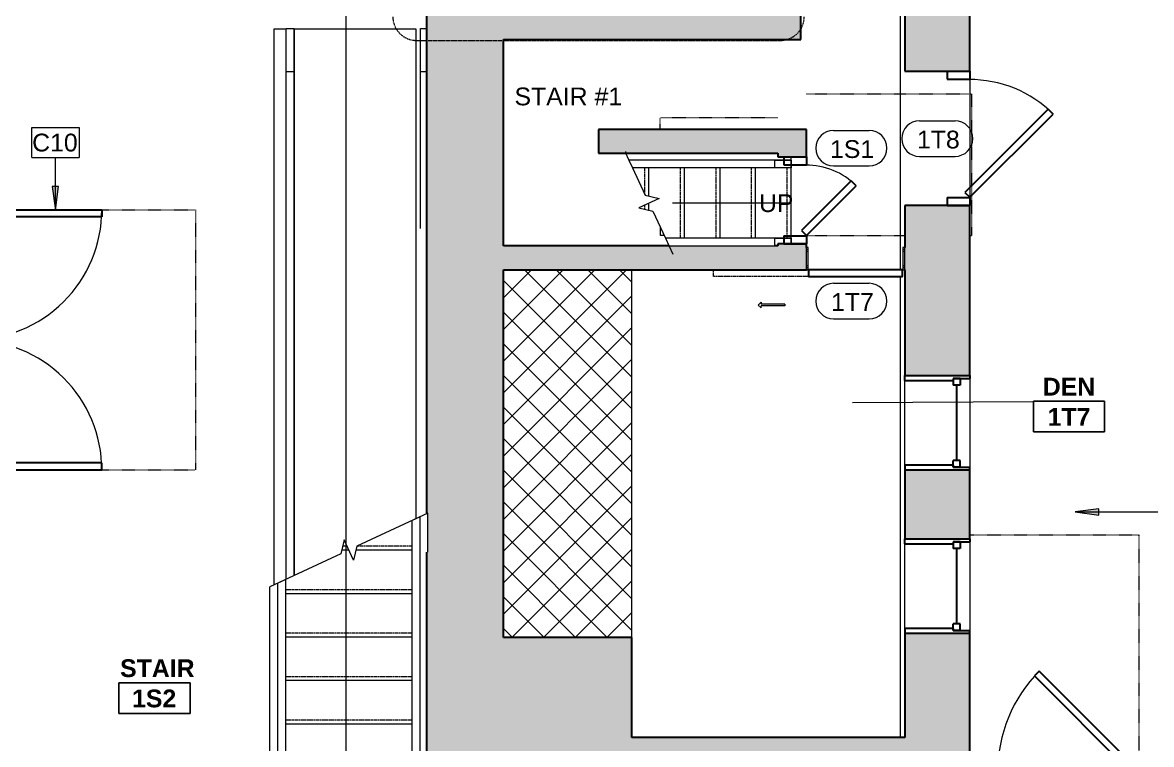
# Model space of a CAD drawing. Header units: inches. Extents: x -1287 to 1590, y -3558 to 989.
# Drawn here: x 1109 to 1394.8, y 298.4 to 481.1 of the extents above; entities that cross this region are included whole.
import ezdxf

# ---------------------------------------------------------------- set-up
doc = ezdxf.new("R2010")
doc.units = ezdxf.units.IN
doc.header["$MEASUREMENT"] = 0
for name, pattern in [('Dash', [0.25, 0.125, -0.125]), ('Dash 1_16_', [0.125, 0.0625, -0.0625]), ('Dash Dot 3_16_', [0.3125, 0.1875, -0.0625, 0, -0.0625]), ('Overhead 1_16_', [0.101562, 0.0625, -0.039062])]:
    doc.linetypes.add(name, pattern=pattern)
for name, color, linetype, lineweight in [('A-ANNO-KEYN', 231, 'Continuous', 9), ('A-ANNO-SYMB', 150, 'Continuous', 9), ('A-AREA-IDEN', 2, 'Continuous', 9), ('A-DETL-GENF', 92, 'Continuous', 18), ('A-DOOR', 31, 'Continuous', 18), ('A-DOOR-FRAM', 31, 'Continuous', 30), ('A-DOOR-IDEN', 31, 'Continuous', 9), ('A-FLOR', 192, 'Continuous', 18), ('A-FLOR-HRAL', 11, 'Continuous', 18), ('A-GENM', 13, 'Continuous', 9), ('A-GLAZ', 151, 'Continuous', 18), ('A-WALL', 113, 'Continuous', 18), ('A-WALL-PATT', 111, 'Continuous', 18), ('G-ANNO-SYMB', 111, 'Continuous', 9), ('G-ANNO-TEXT', 231, 'Continuous', 9), ('I-WALL', 2, 'Continuous', 18), ('Q-CASE', 31, 'Continuous', 9), ('S-STRS', 31, 'Continuous', 18), ('S-STRS-ANNO', 31, 'Continuous', 9), ('S-STRS-IDEN', 31, 'Continuous', 9), ('S-STRS-MBND', 31, 'Continuous', 18)]:
    doc.layers.add(name, color=color, linetype=linetype, lineweight=lineweight)
doc.styles.add('Arial', font='arial.ttf', dxfattribs={"height": 4.5})
doc.styles.add('Swis721 Lt BT', font='swissl.ttf', dxfattribs={"height": 4.5})
doc.styles.add('Swis721 Lt BT_B', font='', dxfattribs={"height": 4.5})
doc.styles.get('Swis721 Lt BT_B').set_extended_font_data('Swis721 Lt BT', bold=True)

# ---------------------------------------------------------------- blocks, each defined once
blk = doc.blocks.new('Single Flush - D9 2_6_ X 8_-7612847-1st Floor Construction')
at = {"layer": 'A-DOOR', "color": 8, "lineweight": 30}
for p, q in [((-6.17, 29.33), (-7.41, 28.09)), ((14.91, 8.25), (-6.17, 29.33)), ((-7.41, 28.09), (13.67, 7.01)), ((13.67, 7.01), (14.91, 8.25))]:
    blk.add_line(p, q, dxfattribs=at)
at = {"layer": 'A-DOOR', "lineweight": 9}
blk.add_arc((14.91, 8.25), 29.81, 135, 180.5, dxfattribs=at)
at = {"layer": 'A-DOOR-FRAM', "color": 8}
for p, q in [((-17, 2.5), (-17, 8.25)), ((-17, 8.25), (-15, 8.25)), ((-15, 2.5), (-15, 8.25)), ((15, 2.5), (15, 8.25)), ((15, 8.25), (17, 8.25)), ((17, 2.5), (17, 8.25)), ((-17, 2.5), (-15, 2.5)), ((15, 2.5), (17, 2.5))]:
    blk.add_line(p, q, dxfattribs=at)
blk = doc.blocks.new('Double Hung - 24_ x 48_-4891590-1st Floor Construction')
at = {"layer": 'A-GLAZ', "color": 8, "lineweight": 30}
for p, q in [((-12, 8.25), (-11.25, 8.25)), ((-11.25, 4), (-11.25, 8.25)), ((-11.25, 5.75), (-11.25, 4)), ((-11.25, 5.75), (-9.5, 5.75)), ((-9.5, 5.75), (-9.5, 4)), ((9.5, 5.75), (9.5, 4)), ((11.25, 5.75), (9.5, 5.75)), ((11.25, 4), (11.25, 8.25)), ((12, 8.25), (11.25, 8.25)), ((11.25, 5.75), (11.25, 4)), ((-11.25, 4), (-9.5, 4)), ((-11.25, 4), (-10.75, 4)), ((-10.75, -8.25), (-10.75, 4)), ((-9.5, 4.875), (9.5, 4.875)), ((11.25, 4), (9.5, 4)), ((10.75, 4), (11.25, 4)), ((10.75, 4), (10.75, -8.25)), ((-10.75, -8.25), (-12, -8.25)), ((10.75, -8.25), (12, -8.25))]:
    blk.add_line(p, q, dxfattribs=at)
blk = doc.blocks.new('Double Flush - D19 5_6_ X 7_-8095262-1st Floor Construction')
at = {"layer": 'A-DOOR', "lineweight": 30}
for p, q in [((-32.91, 37.31), (-31.16, 37.31)), ((-32.91, 4.5), (-32.91, 37.31)), ((-31.16, 37.31), (-31.16, 4.5)), ((31.16, 37.31), (31.16, 4.5)), ((32.91, 37.31), (31.16, 37.31)), ((32.91, 4.5), (32.91, 37.31)), ((-31.16, 4.5), (-32.91, 4.5)), ((31.16, 4.5), (32.91, 4.5))]:
    blk.add_line(p, q, dxfattribs=at)
at = {"layer": 'A-DOOR', "lineweight": 9}
for centre, start, end in [((-32.91, 4.5), 359.5, 90), ((32.91, 4.5), 90, 180.5)]:
    blk.add_arc(centre, 32.81, start, end, dxfattribs=at)
at = {"layer": 'A-DOOR-FRAM'}
for p, q in [((-35, 4.5), (-33, 4.5)), ((-35, 4.5), (-35, 4)), ((-35, 4), (-34.5, 4)), ((-34.5, -4), (-34.5, 4)), ((-33, -4.5), (-33, 4.5)), ((33, -4.5), (33, 4.5)), ((33, 4.5), (35, 4.5)), ((34.5, 4), (35, 4)), ((34.5, -4), (34.5, 4)), ((35, 4.5), (35, 4)), ((-35, -4), (-34.5, -4)), ((-35, -4.5), (-35, -4)), ((-35, -4.5), (-33, -4.5)), ((33, -4.5), (35, -4.5)), ((34.5, -4), (35, -4)), ((35, -4.5), (35, -4))]:
    blk.add_line(p, q, dxfattribs=at)
at = {"layer": 'A-GENM', "linetype": 'Dash'}
for p, q in [((-32.91, 61), (32.91, 61)), ((-32.91, 4), (-32.91, 61)), ((32.91, 4), (32.91, 61)), ((32.87, 4), (32.91, 4)), ((-32.91, -4), (-32.91, -49)), ((32.87, -4), (32.91, -4)), ((32.91, -4), (32.91, -49)), ((0.09, -49), (-32.91, -49)), ((0.09, -49), (32.91, -49))]:
    blk.add_line(p, q, dxfattribs=at)
blk = doc.blocks.new('Top Rail Type - Top Rail_Internal_-7822754-1st Floor Construction')
at = {"layer": 'A-FLOR-HRAL', "lineweight": 9}
for p, q in [((1209.74, 479.58), (1211.24, 479.58)), ((1209.74, 468.58), (1209.74, 479.58)), ((1209.74, 428.98), (1209.74, 468.58)), ((1211.24, 468.58), (1209.74, 468.58))]:
    blk.add_line(p, q, dxfattribs=at)
blk = doc.blocks.new('Top Rail Type - Top Rail_Internal_-V76-1st Floor Construction')
at = {"layer": 'A-FLOR-HRAL', "lineweight": 9}
for p, q in [((1209.74, 479.58), (1211.24, 479.58)), ((1209.74, 468.58), (1209.74, 479.58)), ((1209.74, 428.98), (1209.74, 468.58))]:
    blk.add_line(p, q, dxfattribs=at)
blk = doc.blocks.new('Top Rail Type - Top Rail_Internal_-7822766-1st Floor Construction')
at = {"layer": 'A-FLOR-HRAL', "lineweight": 9}
for p, q in [((1175.74, 479.58), (1177.74, 479.58)), ((1175.74, 468.58), (1175.74, 479.58)), ((1177.74, 479.58), (1177.74, 468.58)), ((1175.74, 340.19), (1175.74, 468.58)), ((1177.74, 468.58), (1175.74, 468.58)), ((1177.74, 468.58), (1177.74, 341.12))]:
    blk.add_line(p, q, dxfattribs=at)
blk = doc.blocks.new('Top Rail Type - Top Rail_Internal_-V77-1st Floor Construction')
at = {"layer": 'A-FLOR-HRAL', "lineweight": 9}
for p, q in [((1175.74, 479.58), (1177.74, 479.58)), ((1175.74, 468.58), (1175.74, 479.58)), ((1177.74, 468.58), (1177.74, 479.58)), ((1175.74, 340.19), (1175.74, 468.58)), ((1177.74, 341.12), (1177.74, 468.58))]:
    blk.add_line(p, q, dxfattribs=at)
blk = doc.blocks.new('Top Rail Type - Top Rail_Internal_-V78-1st Floor Construction')
at = {"layer": 'A-FLOR-HRAL', "lineweight": 9}
for p, q in [((1209.6, 355.98), (1207.6, 355.04)), ((1207.6, 281.58), (1207.6, 355.04)), ((1209.6, 281.58), (1209.6, 355.98)), ((1207.6, 281.58), (1209.6, 281.58))]:
    blk.add_line(p, q, dxfattribs=at)
blk = doc.blocks.new('Top Rail Type - Top Rail_Internal_-V79-1st Floor Construction')
at = {"layer": 'A-FLOR-HRAL', "lineweight": 9}
for p, q in [((1175.6, 340.12), (1173.6, 339.19)), ((1175.6, 281.58), (1175.6, 340.12)), ((1173.6, 281.58), (1173.6, 339.19)), ((1173.6, 281.58), (1175.6, 281.58))]:
    blk.add_line(p, q, dxfattribs=at)
blk = doc.blocks.new('Barn Door - Solid - Int-F-WDSS-24_ x 84_ 2-7836327-1st Floor Construction')
at = {"layer": 'A-DETL-GENF', "lineweight": 9}
for p, q in [((17.91, 12), (23.91, 12)), ((17.91, 11.5), (17.91, 12)), ((17.91, 11.5), (23.91, 11.5)), ((23.91, 12.46), (23.91, 12)), ((24.62, 11.75), (23.91, 12.46)), ((24.62, 11.75), (23.91, 11.04)), ((23.91, 11.04), (23.91, 11.5))]:
    blk.add_line(p, q, dxfattribs=at)
at = {"layer": 'A-DOOR', "linetype": 'Dash 1_16_', "lineweight": 9}
for p, q in [((-12, 4.56), (36, 4.56)), ((-12, 4.56), (-12, 2.81)), ((36, 4.56), (36, 2.81)), ((-12, 2.81), (36, 2.81))]:
    blk.add_line(p, q, dxfattribs=at)
at = {"layer": 'A-DOOR', "lineweight": 30}
for p, q in [((11.91, 4.56), (-11.91, 4.56)), ((-11.91, 4.56), (-11.91, 2.81)), ((11.91, 2.81), (11.91, 4.56)), ((-11.91, 2.81), (11.91, 2.81))]:
    blk.add_line(p, q, dxfattribs=at)
blk = doc.blocks.new('Top Rail Type - Top Rail_Internal_-8261801-1st Floor Construction')
at = {"layer": 'A-FLOR-HRAL', "lineweight": 9}
for p, q in [((1299.47, 444.26), (1299.47, 446.26)), ((1299.47, 446.26), (1303.56, 446.26)), ((1303.56, 446.26), (1303.56, 444.26)), ((1303.56, 444.26), (1299.47, 444.26))]:
    blk.add_line(p, q, dxfattribs=at)
blk = doc.blocks.new('Top Rail Type - Top Rail_Internal_-V86-1st Floor Construction')
at = {"layer": 'A-FLOR-HRAL', "lineweight": 9}
for p, q in [((1262.48, 446.26), (1263.41, 444.26)), ((1303.56, 446.26), (1262.48, 446.26)), ((1303.56, 444.26), (1303.56, 446.26)), ((1303.56, 444.26), (1263.41, 444.26))]:
    blk.add_line(p, q, dxfattribs=at)
blk = doc.blocks.new('Top Rail Type - Top Rail_Internal_-8261818-1st Floor Construction')
at = {"layer": 'A-FLOR-HRAL', "lineweight": 9}
for p, q in [((1299.47, 424.47), (1299.47, 426.47)), ((1299.47, 426.47), (1303.56, 426.47)), ((1303.56, 426.47), (1303.56, 425.08))]:
    blk.add_line(p, q, dxfattribs=at)
blk = doc.blocks.new('Top Rail Type - Top Rail_Internal_-V87-1st Floor Construction')
at = {"layer": 'A-FLOR-HRAL', "lineweight": 9}
for p, q in [((1271.71, 426.47), (1272.64, 424.47)), ((1303.56, 426.47), (1271.71, 426.47)), ((1303.56, 425.08), (1303.56, 426.47)), ((1299.47, 424.47), (1272.64, 424.47))]:
    blk.add_line(p, q, dxfattribs=at)
blk = doc.blocks.new('Desk37 - Desk-8287751-1st Floor Construction')
at = {"layer": 'Q-CASE'}
h = blk.add_hatch(dxfattribs=at)
h.set_pattern_fill('FP_35', color=256, style=0, pattern_type=2)
h.set_pattern_definition([(315, (1904.013, 2100.453), (4.006467, 4.006467), []), (45, (1904.013, 2100.453), (-4.006467, 4.006467), [])])
h.paths.add_polyline_path([(2229.43, 869.72), (2229.43, 837.2), (2322.53, 837.2), (2322.53, 869.72), (2253.67, 869.72)], flags=0)
blk.add_line((2229.43, 837.2), (2322.53, 837.2), dxfattribs=at)
blk = doc.blocks.new('Single Flush - OTJ_SOLIDFLUSH_ALUM 3 - FR-8311344-1st Floor Construction')
at = {"layer": 'A-DOOR', "color": 8, "lineweight": 30}
for p, q in [((-7.42, 29.32), (-8.65, 28.09)), ((17.57, 4.34), (-7.42, 29.32)), ((-8.65, 28.09), (15.1, 4.34)), ((16.1, 3.34), (16.67, 2.76)), ((16.67, 2.76), (17.24, 3.34))]:
    blk.add_line(p, q, dxfattribs=at)
at = {"layer": 'A-DOOR', "lineweight": 9}
blk.add_arc((17.91, 4), 35.81, 135, 180.5, dxfattribs=at)
at = {"layer": 'A-DOOR-FRAM', "color": 8}
for p, q in [((-20, -1.75), (-20, 4)), ((-20, 4), (-18, 4)), ((-18, -1.75), (-18, 4)), ((18, -1.75), (18, 4)), ((18, 4), (20, 4)), ((20, -1.75), (20, 4)), ((-20, -1.75), (-18, -1.75)), ((18, -1.75), (20, -1.75))]:
    blk.add_line(p, q, dxfattribs=at)
at = {"layer": 'A-GENM', "linetype": 'Dash'}
for p, q in [((-24.98, 63.81), (17.91, 63.81)), ((17.91, 4.34), (17.91, 63.81)), ((-29.91, -4), (-29.91, -51.81)), ((-17.91, -4), (-17.91, -51.81)), ((17.87, -4), (17.91, -4)), ((17.91, -4), (17.91, -51.81)), ((-17.91, -51.81), (-29.91, -51.81)), ((-17.91, -51.81), (17.91, -51.81))]:
    blk.add_line(p, q, dxfattribs=at)
blk = doc.blocks.new('Single Flush - D2 1_6_ X 8_-8526238-1st Floor Construction')
at = {"layer": 'A-DOOR', "color": 8, "lineweight": 30}
for p, q in [((-3.69, 16.22), (-4.93, 14.98)), ((-4.93, 14.98), (7.67, 2.39)), ((8.91, 3.62), (-3.69, 16.22)), ((7.67, 2.39), (8.91, 3.62))]:
    blk.add_line(p, q, dxfattribs=at)
at = {"layer": 'A-DOOR', "lineweight": 9}
blk.add_arc((8.91, 3.62), 17.81, 135, 180.5, dxfattribs=at)
at = {"layer": 'A-DOOR-FRAM', "color": 8}
for p, q in [((-11, -2.12), (-11, 3.62)), ((-11, 3.62), (-9, 3.62)), ((-9, -2.12), (-9, 3.62)), ((9, -2.12), (9, 3.62)), ((9, 3.62), (11, 3.62)), ((11, -2.12), (11, 3.62)), ((-11, -2.12), (-9, -2.12)), ((9, -2.12), (11, -2.12))]:
    blk.add_line(p, q, dxfattribs=at)
at = {"layer": 'A-GENM', "linetype": 'Dash'}
for p, q in [((-26.91, 45.44), (8.91, 45.44)), ((-26.91, 3.62), (-26.91, 45.44)), ((8.91, 45), (8.91, 45.44)), ((8.91, 3.62), (8.91, 28.5)), ((8.87, 3.62), (8.91, 3.62)), ((-20.91, -3.62), (-20.91, -33.44)), ((-17.94, -33.44), (-20.91, -33.44)), ((6.75, -33.44), (8.91, -33.44)), ((8.91, -32.43), (8.91, -33.44))]:
    blk.add_line(p, q, dxfattribs=at)
blk = doc.blocks.new('Door Tag - Door Tag-41184-1st Floor Construction')
at = {"layer": 'A-DOOR-IDEN'}
for p, q in [((-0.09375, 0.09375), (0.09375, 0.09375)), ((-0.09375, -0.09375), (0.09375, -0.09375))]:
    blk.add_line(p, q, dxfattribs=at)
for centre, start, end in [((-0.09375, 0), 90, 270), ((0.09375, 0), 270, 90)]:
    blk.add_arc(centre, 0.09375, start, end, dxfattribs=at)
blk = doc.blocks.new('Room Tag - Room Name and Number-3379422-1st Floor Construction')
at = {"layer": 'A-AREA-IDEN'}
for p, q in [((-0.1881, -0.1636), (-0.1881, -0.0018)), ((-0.1881, -0.0018), (0.1869, -0.0018)), ((0.1869, -0.0018), (-0.1881, -0.0018)), ((-0.1881, -0.0018), (-0.1881, -0.1636)), ((0.1869, -0.0018), (0.1869, -0.1636)), ((0.1869, -0.1636), (0.1869, -0.0018)), ((0.1869, -0.1636), (-0.1881, -0.1636)), ((-0.1881, -0.1636), (0.1869, -0.1636))]:
    blk.add_line(p, q, dxfattribs=at)
blk = doc.blocks.new('Keynote Tag - Keynote Number - Boxed-135510-1st Floor Construction')
at = {"layer": 'A-ANNO-KEYN'}
for p, q in [((-0.125, -0.0792), (-0.125, 0.0781)), ((-0.125, 0.0781), (0.125, 0.0781)), ((0.125, 0.0781), (0.125, -0.0792)), ((-0.125, -0.0792), (0.125, -0.0792))]:
    blk.add_line(p, q, dxfattribs=at)

msp = doc.modelspace()

# ---------------------------------------------------------------- hatches: boundary and pattern name
at = {"layer": 'A-ANNO-KEYN'}
msp.add_hatch(color=256, dxfattribs=at).paths.add_polyline_path([(1117.3, 433.58), (1118.09, 439.58), (1116.51, 439.58)], flags=0)
at = {"layer": 'A-WALL-PATT', "lineweight": 9}
h = msp.add_hatch(color=7, dxfattribs=at)
h.paths.add_polyline_path([(1229.25, 300.1), (1229.25, 325.41), (1230.74, 325.41), (1230.74, 523.73), (1211.24, 523.73), (1211.24, 356.74), (1211.6, 356.91), (1211.6, 347), (1211.24, 347), (1211.24, 300.1), (1228.55, 300.1)], flags=0)
h.paths.add_polyline_path([(1228.55, 563.73), (1230.74, 563.73), (1230.74, 704.14), (1211.24, 704.14), (1211.24, 563.73)], flags=0)
h.paths.add_polyline_path([(1211.24, 728.14), (1230.74, 728.14), (1230.74, 800.94), (1211.24, 800.94)], flags=0)
h.paths.add_polyline_path([(1230.74, 836.94), (1230.74, 851.94), (1211.24, 851.94), (1211.24, 836.94)], flags=0)
h = msp.add_hatch(color=7, dxfattribs=at)
h.paths.add_polyline_path([(1348.81, 300.1), (1348.81, 326.41), (1332.31, 326.41), (1332.31, 300.1)], flags=0)
h.paths.add_polyline_path([(1348.81, 350.41), (1348.81, 367.75), (1332.31, 367.75), (1332.31, 350.41)], flags=0)
h.paths.add_polyline_path([(1348.81, 391.75), (1348.81, 434.75), (1332.31, 434.75), (1332.31, 391.75)], flags=0)
h.paths.add_polyline_path([(1348.81, 468.75), (1348.81, 517.25), (1332.31, 517.25), (1332.31, 468.75)], flags=0)
h.paths.add_polyline_path([(1348.81, 541.25), (1348.81, 592.79), (1332.31, 601.12), (1332.31, 541.25)], flags=0)
for points in [[(1305.99, 476.77), (1305.99, 482.77), (1230.74, 482.77), (1230.74, 476.77), (1255.33, 476.77)], [(1307.44, 448.02), (1307.44, 454.02), (1254.81, 454.02), (1254.81, 448.02), (1261.66, 448.02), (1261.55, 448.26), (1261.82, 448.26), (1261.82, 448.02), (1300.19, 448.02)], [(1307.44, 418.52), (1307.44, 424.52), (1299.45, 424.52), (1299.45, 424.47), (1272.64, 424.47), (1272.62, 424.52), (1230.74, 424.52), (1230.74, 418.52)], [(1255.33, 300.1), (1263.25, 300.1), (1263.25, 325.41), (1229.25, 325.41), (1229.25, 300.1)], [(1228.55, 292.1), (1312.99, 292.1), (1312.99, 300.1), (1211.24, 300.1), (1211.24, 292.1), (1224.24, 292.1)], [(1312.99, 283.6), (1348.81, 283.6), (1348.81, 300.1), (1312.99, 300.1), (1312.99, 292.1)]]:
    msp.add_hatch(color=7, dxfattribs=at).paths.add_polyline_path(points, flags=0)
h = msp.add_hatch(color=7, dxfattribs=at)
h.paths.add_polyline_path([(1307.44, 424.52), (1307.44, 425.08), (1300.19, 425.08), (1300.19, 424.52)], flags=0)
h.paths.add_polyline_path([(1307.44, 447.08), (1307.44, 448.02), (1300.19, 448.02), (1300.19, 447.08)], flags=0)
at = {"layer": 'G-ANNO-TEXT'}
msp.add_hatch(color=7, dxfattribs=at).paths.add_polyline_path([(1375.46, 357.21), (1381.46, 356.42), (1381.46, 358)], flags=0)

# ---------------------------------------------------------------- linework, layer by layer
at = {"layer": 'A-ANNO-KEYN'}
for p, q in [((1117.3, 433.58), (1117.3, 446.92)), ((1118.09, 439.58), (1116.51, 439.58)), ((1116.51, 439.58), (1117.3, 433.58)), ((1117.3, 433.58), (1118.09, 439.58))]:
    msp.add_line(p, q, dxfattribs=at)
at = {"layer": 'A-ANNO-SYMB', "linetype": 'Dash Dot 3_16_'}
msp.add_line((1208.71, 476.55), (1300.87, 476.55), dxfattribs=at)
for centre, start, end in [((1208.71, 482.55), 180, 270), ((1300.87, 482.55), 270, 0)]:
    msp.add_arc(centre, 6, start, end, dxfattribs=at)
at = {"layer": 'A-AREA-IDEN'}
msp.add_line((1319.06, 384.93), (1364.93, 385.12), dxfattribs=at)
at = {"layer": 'A-FLOR'}
for p, q in [((1331.27, 418.52), (1331.27, 596.47)), ((1172.7, 338.77), (1172.7, 479.52)), ((1172.7, 479.52), (1175.74, 479.52)), ((1177.74, 479.52), (1208.56, 479.52)), ((1208.56, 479.52), (1208.56, 355.49)), ((1348.81, 468.75), (1348.81, 434.75)), ((1331.27, 300.1), (1331.27, 416.77))]:
    msp.add_line(p, q, dxfattribs=at)
at = {"layer": 'A-WALL', "color": 8, "lineweight": 30}
for p, q in [((1211.24, 523.73), (1211.24, 356.74)), ((1332.31, 517.25), (1332.31, 468.75)), ((1348.81, 468.75), (1348.81, 517.25)), ((1305.99, 476.77), (1305.99, 482.77)), ((1230.74, 424.52), (1230.74, 476.77)), ((1230.74, 476.77), (1305.99, 476.77)), ((1332.31, 468.75), (1348.81, 468.75)), ((1307.44, 454.02), (1254.81, 454.02)), ((1254.81, 454.02), (1254.81, 448.02)), ((1307.44, 448.02), (1307.44, 454.02)), ((1254.81, 448.02), (1261.66, 448.02)), ((1261.82, 448.02), (1300.19, 448.02)), ((1348.81, 434.75), (1332.31, 434.75)), ((1332.31, 434.75), (1332.31, 424.14)), ((1348.81, 391.75), (1348.81, 434.75)), ((1272.62, 424.52), (1230.74, 424.52)), ((1300.19, 424.52), (1299.45, 424.52)), ((1307.44, 424.14), (1307.44, 424.52)), ((1230.74, 325.41), (1230.74, 418.52)), ((1230.74, 418.52), (1307.44, 418.52)), ((1332.31, 418.52), (1332.31, 391.75)), ((1332.31, 391.75), (1348.81, 391.75)), ((1348.81, 367.75), (1332.31, 367.75)), ((1332.31, 367.75), (1332.31, 350.41)), ((1348.81, 350.41), (1348.81, 367.75)), ((1332.31, 350.41), (1348.81, 350.41)), ((1211.24, 347), (1211.24, 269.89)), ((1348.81, 326.41), (1332.31, 326.41)), ((1332.31, 326.41), (1332.31, 300.1)), ((1348.81, 291.6), (1348.81, 326.41)), ((1263.25, 325.41), (1230.74, 325.41)), ((1263.25, 300.1), (1263.25, 325.41)), ((1332.31, 300.1), (1263.25, 300.1))]:
    msp.add_line(p, q, dxfattribs=at)
at = {"layer": 'A-WALL', "color": 55}
msp.add_line((1307.44, 418.52), (1307.44, 424.14), dxfattribs=at)
at = {"layer": 'A-WALL'}
for p, q in [((1307.87, 423.64), (1307.44, 423.64)), ((1307.87, 423.14), (1307.44, 423.14)), ((1332.31, 423.64), (1331.87, 423.64)), ((1332.31, 423.14), (1331.87, 423.14)), ((1332.31, 418.52), (1332.31, 424.14)), ((1307.87, 419.52), (1307.44, 419.52)), ((1307.87, 419.02), (1307.44, 419.02)), ((1332.31, 419.52), (1331.87, 419.52)), ((1332.31, 419.02), (1331.87, 419.02))]:
    msp.add_line(p, q, dxfattribs=at)
at = {"layer": 'A-WALL', "lineweight": 9}
for p, q in [((1332.31, 367.75), (1332.31, 391.75)), ((1348.81, 391.75), (1348.81, 367.75)), ((1332.31, 326.41), (1332.31, 350.41)), ((1348.81, 350.41), (1348.81, 326.41))]:
    msp.add_line(p, q, dxfattribs=at)
at = {"layer": 'G-ANNO-SYMB'}
msp.add_line((1190.86, 491.23), (1190.86, 273.49), dxfattribs=at)
at = {"layer": 'G-ANNO-TEXT', "color": 7}
for p, q in [((1381.46, 358), (1375.46, 357.21)), ((1381.46, 356.42), (1381.46, 358)), ((1375.46, 357.21), (1381.46, 356.42)), ((1375.46, 357.21), (1425.46, 357.21))]:
    msp.add_line(p, q, dxfattribs=at)
at = {"layer": 'I-WALL', "color": 8, "lineweight": 30}
for p, q in [((1300.19, 448.02), (1300.19, 447.08)), ((1300.19, 447.08), (1307.44, 447.08)), ((1307.44, 447.08), (1307.44, 448.02)), ((1300.19, 425.08), (1300.19, 424.52)), ((1307.44, 425.08), (1300.19, 425.08)), ((1307.44, 424.52), (1307.44, 425.08))]:
    msp.add_line(p, q, dxfattribs=at)
at = {"layer": 'I-WALL'}
for p, q in [((1307.87, 424.14), (1307.44, 424.14)), ((1307.87, 418.52), (1307.87, 424.14)), ((1332.31, 424.14), (1331.87, 424.14)), ((1331.87, 424.14), (1331.87, 418.52)), ((1307.44, 418.52), (1307.87, 418.52)), ((1331.87, 418.52), (1332.31, 418.52))]:
    msp.add_line(p, q, dxfattribs=at)
at = {"layer": 'S-STRS', "lineweight": 9}
for p, q in [((1261.82, 448.26), (1261.55, 448.26)), ((1303.56, 446.26), (1303.56, 447.08)), ((1267.56, 437.18), (1267.56, 444.26)), ((1276.56, 426.47), (1276.56, 444.26)), ((1285.56, 426.47), (1285.56, 444.26)), ((1294.56, 426.47), (1294.56, 444.26)), ((1303.56, 426.47), (1303.56, 444.26)), ((1267.56, 433.56), (1267.56, 435.37)), ((1211.6, 347), (1211.6, 356.91)), ((1189.79, 347.58), (1191.6, 347.58)), ((1193.41, 347.58), (1207.6, 347.58)), ((1171.6, 281.58), (1171.6, 338.26)), ((1175.6, 336.58), (1207.6, 336.58)), ((1175.6, 325.58), (1207.6, 325.58)), ((1175.6, 314.58), (1207.6, 314.58)), ((1175.6, 303.58), (1207.6, 303.58))]:
    msp.add_line(p, q, dxfattribs=at)
at = {"layer": 'S-STRS', "linetype": 'Overhead 1_16_', "lineweight": 9}
for p, q in [((1266.56, 437.51), (1266.56, 444.26)), ((1275.56, 426.47), (1275.56, 444.26)), ((1284.56, 426.47), (1284.56, 444.26)), ((1293.56, 426.47), (1293.56, 444.26)), ((1302.56, 426.47), (1302.56, 444.26)), ((1266.56, 433.8), (1266.56, 434.9)), ((1190.03, 348.58), (1191.13, 348.58)), ((1193.74, 348.58), (1207.6, 348.58)), ((1175.6, 337.58), (1207.6, 337.58)), ((1175.6, 326.58), (1207.6, 326.58)), ((1175.6, 315.58), (1207.6, 315.58)), ((1175.6, 304.58), (1207.6, 304.58))]:
    msp.add_line(p, q, dxfattribs=at)
at = {"layer": 'S-STRS-ANNO'}
for p, q in [((1276.56, 435.37), (1273.56, 435.37)), ((1285.56, 435.37), (1276.56, 435.37)), ((1294.56, 435.37), (1285.56, 435.37)), ((1303.56, 435.37), (1294.56, 435.37))]:
    msp.add_line(p, q, dxfattribs=at)
at = {"layer": 'S-STRS-MBND', "lineweight": 9}
for p, q in [((1261.55, 448.26), (1262.48, 446.26)), ((1263.41, 444.26), (1266.61, 437.41)), ((1266.61, 437.41), (1270.11, 436.56)), ((1270.11, 436.56), (1265.01, 434.18)), ((1265.01, 434.18), (1268.51, 433.33)), ((1268.51, 433.33), (1271.71, 426.47)), ((1272.64, 424.47), (1273.57, 422.47)), ((1211.6, 356.91), (1193.64, 348.53)), ((1190.41, 350.13), (1189.56, 346.63)), ((1192.79, 345.03), (1190.41, 350.13)), ((1189.56, 346.63), (1171.6, 338.26)), ((1193.64, 348.53), (1192.79, 345.03))]:
    msp.add_line(p, q, dxfattribs=at)

# ---------------------------------------------------------------- block references
at = {"layer": 'A-ANNO-KEYN', "xscale": 47.99999999999997, "yscale": 47.99999999999997, "zscale": 47.99999999999997}
msp.add_blockref('Keynote Tag - Keynote Number - Boxed-135510-1st Floor Construction', (1117.3, 450.73), dxfattribs=at)
at = {"layer": 'A-AREA-IDEN', "xscale": 47.99999999999997, "yscale": 47.99999999999997, "zscale": 47.99999999999997}
for p in [(1373.95, 385.3), (1142.41, 314.05)]:
    msp.add_blockref('Room Tag - Room Name and Number-3379422-1st Floor Construction', p, dxfattribs=at)
at = {"layer": 'A-DOOR'}
for name, p, rotation in [('Single Flush - D9 2_6_ X 8_-7612847-1st Floor Construction', (1340.56, 451.75), 269.9999999999999), ('Single Flush - D2 1_6_ X 8_-8526238-1st Floor Construction', (1303.81, 436.08), 270), ('Double Flush - D19 5_6_ X 7_-8095262-1st Floor Construction', (1091.74, 400.76), 269.9999999999999), ('Barn Door - Solid - Int-F-WDSS-24_ x 84_ 2-7836327-1st Floor Construction', (1319.87, 421.33), 180)]:
    msp.add_blockref(name, p, dxfattribs=dict(at, rotation=rotation))
msp.add_blockref('Single Flush - OTJ_SOLIDFLUSH_ALUM 3 - FR-8311344-1st Floor Construction', (1373.79, 287.6), dxfattribs=at)
at = {"layer": 'A-DOOR-IDEN', "xscale": 47.99999999999997, "yscale": 47.99999999999997, "zscale": 47.99999999999997}
for p in [(1340.56, 451.7), (1318.8, 449.29), (1318.8, 410.57)]:
    msp.add_blockref('Door Tag - Door Tag-41184-1st Floor Construction', p, dxfattribs=at)
at = {"layer": 'A-FLOR-HRAL', "lineweight": 9}
for name in ['Top Rail Type - Top Rail_Internal_-7822766-1st Floor Construction', 'Top Rail Type - Top Rail_Internal_-V77-1st Floor Construction', 'Top Rail Type - Top Rail_Internal_-7822754-1st Floor Construction', 'Top Rail Type - Top Rail_Internal_-V76-1st Floor Construction', 'Top Rail Type - Top Rail_Internal_-V86-1st Floor Construction', 'Top Rail Type - Top Rail_Internal_-8261801-1st Floor Construction', 'Top Rail Type - Top Rail_Internal_-V87-1st Floor Construction', 'Top Rail Type - Top Rail_Internal_-8261818-1st Floor Construction', 'Top Rail Type - Top Rail_Internal_-V78-1st Floor Construction', 'Top Rail Type - Top Rail_Internal_-V79-1st Floor Construction']:
    msp.add_blockref(name, (0, 0), dxfattribs=at)
at = {"layer": 'A-GLAZ', "rotation": 269.9999999999999}
for p in [(1340.56, 379.75), (1340.56, 338.41)]:
    msp.add_blockref('Double Hung - 24_ x 48_-4891590-1st Floor Construction', p, dxfattribs=at)
at = {"layer": 'Q-CASE', "rotation": 89.9999999999999}
msp.add_blockref('Desk37 - Desk-8287751-1st Floor Construction', (2100.45, -1904.01), dxfattribs=at)

# ---------------------------------------------------------------- texts
at = {"layer": 'A-ANNO-KEYN', "insert": (1111.41, 452.95), "char_height": 4.5, "width": 14.0895, "attachment_point": 1, "style": 'Arial'}
msp.add_mtext('C10', dxfattribs=at)
at = {"layer": 'A-AREA-IDEN', "char_height": 4.5, "attachment_point": 1, "style": 'Swis721 Lt BT_B'}
for s, insert, width in [('DEN', (1367.27, 391.16), 16.059), ('1T7', (1368.5, 383.5), 12.726), ('STAIR', (1133.67, 319.9), 21.0585), ('1S2', (1136.71, 312.24), 13.332)]:
    msp.add_mtext(s, dxfattribs=dict(at, insert=insert, width=width))
at = {"layer": 'A-DOOR-IDEN', "char_height": 4.5, "attachment_point": 1, "style": 'Swis721 Lt BT'}
for s, insert, width in [('1T8', (1335.41, 453.71), 12.2715), ('1S1', (1313.4, 451.3), 12.8775), ('1T7', (1313.65, 412.58), 12.2715)]:
    msp.add_mtext(s, dxfattribs=dict(at, insert=insert, width=width))
at = {"layer": 'G-ANNO-TEXT', "color": 7, "insert": (1233.52, 464.62), "char_height": 4.5, "width": 32.421, "attachment_point": 1, "style": 'Swis721 Lt BT'}
msp.add_mtext('STAIR #1', dxfattribs=at)
at = {"layer": 'S-STRS-IDEN', "insert": (1295.42, 437.61), "char_height": 4.5, "width": 9.7692, "attachment_point": 1, "line_spacing_factor": 1.005062, "style": 'Swis721 Lt BT'}
msp.add_mtext('UP', dxfattribs=at)

doc.saveas('drawing.dxf')
